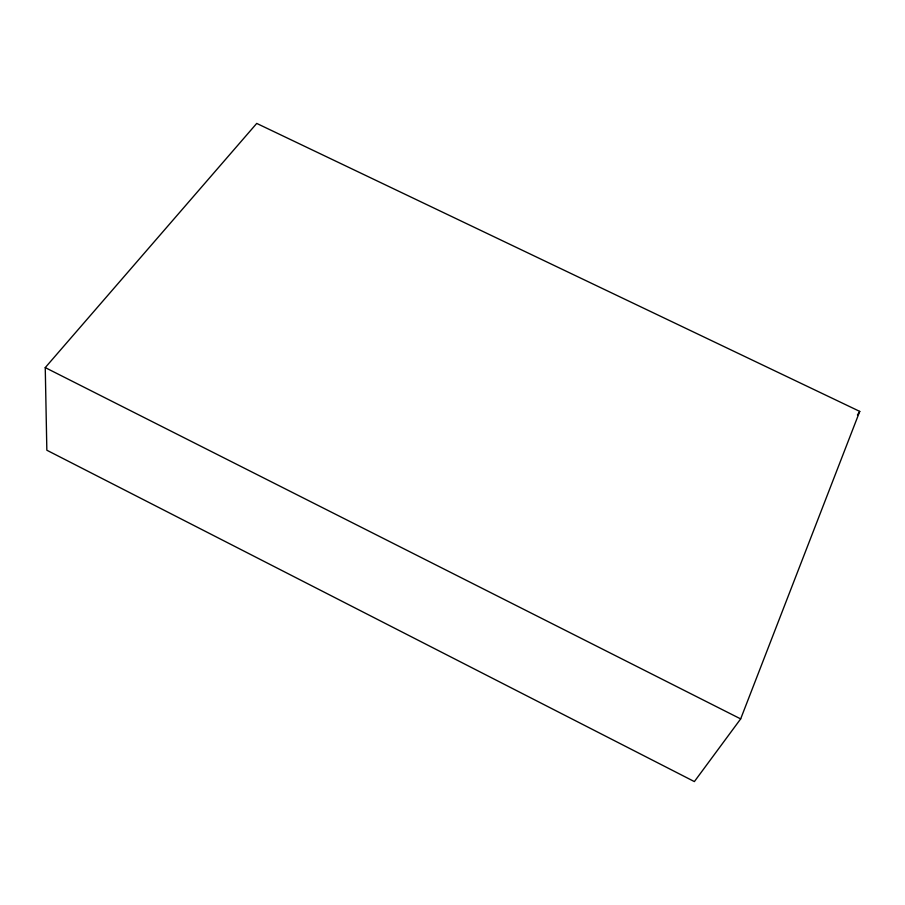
<?xml version="1.0" encoding="UTF-8"?>
<svg xmlns="http://www.w3.org/2000/svg" width="905" height="905" viewBox="0 0 905 905"><rect width="100%" height="100%" fill="white"/><g stroke="black" fill="none" stroke-linecap="round" stroke-linejoin="round"><path stroke-width="1.36" d="M740.663 718.909L859.75 411.402L256.726 123.419L45.25 367.6L46.845 450.226L694.373 781.581L740.663 718.909L45.25 367.6M857.442 414.954L859.75 411.402"/></g></svg>
